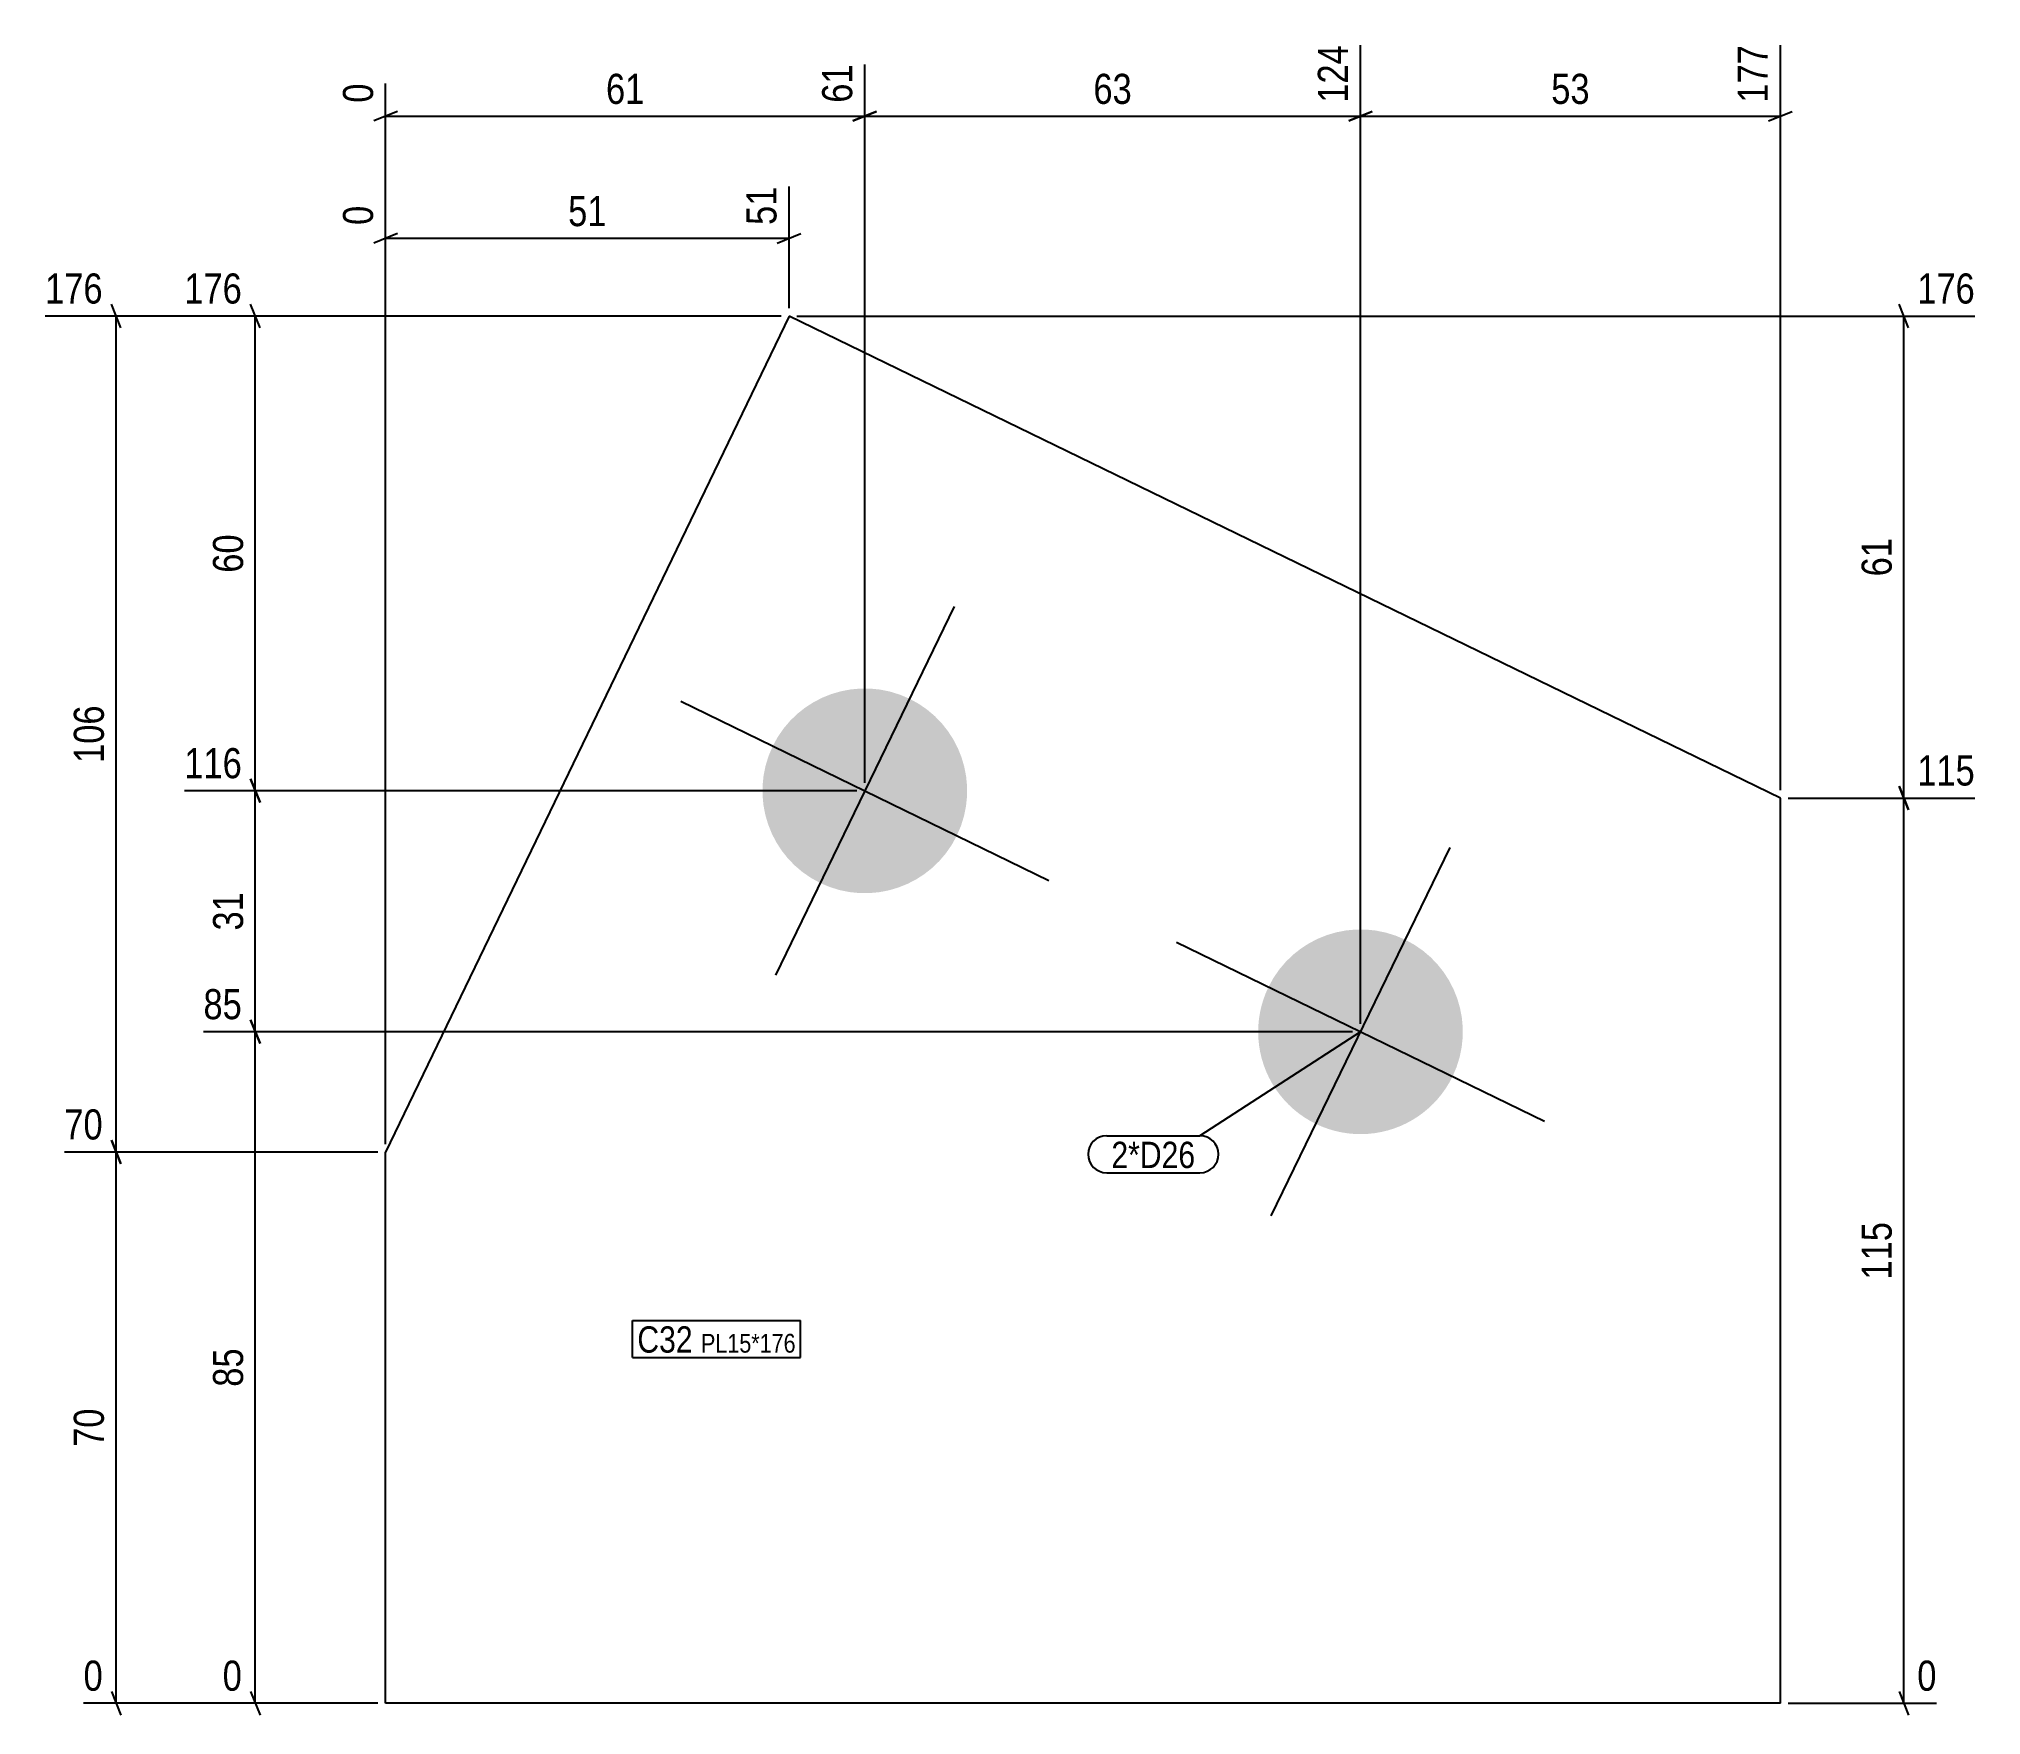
# Model space of a CAD drawing. Header units: millimetres. Extents: x 2 to 249, y 3 to 216.
import ezdxf

# ---------------------------------------------------------------- set-up
doc = ezdxf.new("R2010")
doc.units = ezdxf.units.MM
for name, color, linetype in [('MÅLSÆTNING', 7, 'Continuous'), ('STÅL', 7, 'Continuous'), ('TEKST', 7, 'Continuous')]:
    doc.layers.add(name, color=color, linetype=linetype)
doc.styles.add('Arial Narrow', font='ARIALN.TTF', dxfattribs={"height": 0.2})

msp = doc.modelspace()

# ---------------------------------------------------------------- hatches: boundary and pattern name
at = {"layer": 'STÅL', "linetype": 'Continuous'}
for points in [[(118.8, 114.68, -1), (95.42, 126.05, -1)], [(181.76, 84.09, -1), (158.38, 95.45, -1)]]:
    msp.add_hatch(color=3, dxfattribs=at).paths.add_polyline_path(points)

# ---------------------------------------------------------------- linework, layer by layer
at = {"layer": 'MÅLSÆTNING', "color": 7, "linetype": 'Continuous'}
for p, q in [((170.07, 90.77), (170.07, 215.05)), ((223.4, 120.44), (223.4, 215.05)), ((107.11, 121.37), (107.11, 212.61)), ((46.25, 75.5), (46.25, 210.17)), ((47.75, 206.64), (44.75, 205.44)), ((46.25, 206.04), (107.11, 206.04)), ((105.61, 205.44), (108.61, 206.64)), ((168.57, 205.44), (171.57, 206.64)), ((221.9, 205.44), (224.9, 206.64)), ((97.49, 181.64), (97.49, 197.09)), ((46.25, 75.5), (46.25, 194.65)), ((47.75, 191.12), (44.75, 189.92)), ((46.25, 190.52), (97.49, 190.52)), ((95.99, 189.92), (98.99, 191.12)), ((96.49, 180.64), (3, 180.64)), ((12.61, 179.14), (11.41, 182.14)), ((12.01, 74.5), (12.01, 180.64)), ((96.49, 180.64), (20.68, 180.64)), ((30.29, 179.14), (29.09, 182.14)), ((29.69, 120.37), (29.69, 180.64)), ((98.49, 180.64), (248.1, 180.64)), ((239.69, 179.14), (238.49, 182.14)), ((239.09, 119.44), (239.09, 180.64)), ((29.09, 121.87), (30.29, 118.87)), ((30.29, 118.87), (29.09, 121.87)), ((238.49, 120.94), (239.69, 117.94)), ((239.69, 117.94), (238.49, 120.94)), ((106.11, 120.37), (20.68, 120.37)), ((106.11, 120.37), (20.68, 120.37)), ((29.69, 89.77), (29.69, 120.37)), ((224.4, 119.44), (248.1, 119.44)), ((224.4, 119.44), (248.1, 119.44)), ((239.09, 4.5), (239.09, 119.44)), ((169.07, 89.77), (23.11, 89.77)), ((169.07, 89.77), (23.11, 89.77)), ((29.09, 91.27), (30.29, 88.27)), ((30.29, 88.27), (29.09, 91.27)), ((29.69, 4.5), (29.69, 89.77)), ((45.25, 74.5), (5.44, 74.5)), ((45.25, 74.5), (5.44, 74.5)), ((11.41, 76), (12.61, 73)), ((12.61, 73), (11.41, 76)), ((12.01, 4.5), (12.01, 74.5)), ((11.41, 6), (12.61, 3)), ((29.09, 6), (30.29, 3)), ((238.49, 6), (239.69, 3)), ((45.25, 4.5), (25.55, 4.5)), ((224.4, 4.5), (243.23, 4.5))]:
    msp.add_line(p, q, dxfattribs=at)
at = {"layer": 'STÅL', "color": 2, "linetype": 'Continuous'}
for p, q in [((97.49, 180.64), (46.25, 74.5)), ((223.4, 119.44), (97.49, 180.64)), ((223.4, 4.5), (223.4, 119.44)), ((46.25, 4.5), (46.25, 74.5)), ((223.4, 4.5), (46.25, 4.5))]:
    msp.add_line(p, q, dxfattribs=at)
at = {"layer": 'STÅL', "color": 3, "linetype": 'Continuous'}
for p, q in [((118.48, 143.75), (95.75, 96.98)), ((83.73, 131.73), (130.5, 109)), ((181.43, 113.15), (158.7, 66.38)), ((146.68, 101.13), (193.45, 78.4))]:
    msp.add_line(p, q, dxfattribs=at)

# ---------------------------------------------------------------- wipeouts: each hides what was drawn before it
at = {"color": 0}
for points in [[(149.08, 72.47), (149.08, 75.97), (138.43, 75.97), (138.43, 72.47)], [(85.26, 49.03), (85.26, 52.53), (78.22, 52.53), (78.22, 49.03)]]:
    msp.add_wipeout(points, dxfattribs=at).dxf.layer = 'TEKST'

# ---------------------------------------------------------------- next in the draw order: wipeouts: each hides what was drawn before it
for points, layer in [([(79.92, 206.79), (79.92, 212.39), (73.44, 212.39), (73.44, 206.79)], 'MÅLSÆTNING'), ([(75.11, 191.27), (75.11, 196.87), (68.63, 196.87), (68.63, 191.27)], 'MÅLSÆTNING'), ([(28.94, 153.74), (23.34, 153.74), (23.34, 147.26), (28.94, 147.26)], 'MÅLSÆTNING'), ([(238.34, 153.28), (232.74, 153.28), (232.74, 146.8), (238.34, 146.8)], 'MÅLSÆTNING'), ([(11.26, 132.02), (5.66, 132.02), (5.66, 123.11), (11.26, 123.11)], 'MÅLSÆTNING'), ([(28.94, 108.31), (23.34, 108.31), (23.34, 101.83), (28.94, 101.83)], 'MÅLSÆTNING'), ([(238.34, 66.43), (232.74, 66.43), (232.74, 57.51), (238.34, 57.51)], 'MÅLSÆTNING'), ([(28.94, 50.37), (23.34, 50.37), (23.34, 43.9), (28.94, 43.9)], 'MÅLSÆTNING'), ([(11.26, 42.74), (5.66, 42.74), (5.66, 36.26), (11.26, 36.26)], 'MÅLSÆTNING'), ([(149.08, 72.47), (149.08, 75.97), (138.43, 75.97), (138.43, 72.47)], 'TEKST'), ([(85.26, 49.03), (85.26, 52.53), (78.22, 52.53), (78.22, 49.03)], 'TEKST')]:
    msp.add_wipeout(points, dxfattribs=at).dxf.layer = layer
at = {"color": 0, "linetype": 'Continuous'}
for points in [[(106.31, 213.41), (100.71, 213.41), (100.71, 206.94), (106.31, 206.94)], [(45.45, 210.97), (39.85, 210.97), (39.85, 206.94), (45.45, 206.94)], [(96.69, 197.89), (91.09, 197.89), (91.09, 191.42), (96.69, 191.42)], [(45.45, 195.45), (39.85, 195.45), (39.85, 191.42), (45.45, 191.42)], [(11.11, 181.44), (11.11, 187.04), (2.2, 187.04), (2.2, 181.44)], [(28.79, 181.44), (28.79, 187.04), (19.88, 187.04), (19.88, 181.44)], [(248.9, 181.44), (248.9, 187.04), (239.99, 187.04), (239.99, 181.44)], [(28.79, 121.17), (28.79, 126.77), (19.88, 126.77), (19.88, 121.17)], [(248.9, 120.24), (248.9, 125.84), (239.99, 125.84), (239.99, 120.24)], [(28.79, 90.57), (28.79, 96.17), (22.31, 96.17), (22.31, 90.57)], [(11.11, 75.3), (11.11, 80.9), (4.64, 80.9), (4.64, 75.3)], [(28.79, 5.3), (28.79, 10.9), (24.75, 10.9), (24.75, 5.3)], [(244.03, 5.3), (244.03, 10.9), (239.99, 10.9), (239.99, 5.3)]]:
    msp.add_wipeout(points, dxfattribs=at).dxf.layer = 'MÅLSÆTNING'

# ---------------------------------------------------------------- next in the draw order: linework, layer by layer
at = {"layer": 'MÅLSÆTNING', "color": 7, "linetype": 'Continuous'}
for p, q in [((107.11, 121.37), (107.11, 212.61)), ((108.61, 206.64), (105.61, 205.44)), ((107.11, 206.04), (170.07, 206.04)), ((45.25, 4.5), (7.88, 4.5))]:
    msp.add_line(p, q, dxfattribs=at)
at = {"layer": 'TEKST', "color": 7, "linetype": 'Continuous'}
for p, q in [((170.07, 89.77), (149.68, 76.57)), ((137.83, 76.57), (149.68, 76.57)), ((137.83, 71.87), (149.68, 71.87)), ((77.62, 53.13), (98.94, 53.13)), ((77.62, 48.43), (77.62, 53.13))]:
    msp.add_line(p, q, dxfattribs=at)
for centre, start, end in [((137.83, 74.22), 90, 270), ((149.68, 74.22), 270, 90)]:
    msp.add_arc(centre, 2.35, start, end, dxfattribs=at)

# ---------------------------------------------------------------- next in the draw order: texts
at = {"layer": 'MÅLSÆTNING', "color": 3, "linetype": 'Continuous', "style": 'Arial Narrow'}
for s, height, p in [('61', 3.818, (105.51, 207.74)), ('0', 3.82, (44.65, 207.74)), ('51', 3.818, (95.89, 192.22)), ('0', 3.82, (44.65, 192.22))]:
    msp.add_text(s, height=height, rotation=90.0002, dxfattribs=at).set_placement(p)
at = {"layer": 'MÅLSÆTNING', "color": 3, "style": 'Arial Narrow'}
for s, p in [('61', (74.24, 207.59)), ('51', (69.43, 192.07))]:
    msp.add_text(s, height=3.818, dxfattribs=at).set_placement(p)
at = {"layer": 'MÅLSÆTNING', "color": 3, "linetype": 'Continuous', "style": 'Arial Narrow'}
for s, height, p in [('176', 3.818, (3, 182.24)), ('176', 3.818, (20.68, 182.24)), ('176', 3.818, (240.79, 182.24)), ('116', 3.818, (20.68, 121.97)), ('115', 3.818, (240.79, 121.04)), ('85', 3.818, (23.11, 91.37)), ('70', 3.818, (5.44, 76.1)), ('0', 3.82, (25.55, 6.1)), ('0', 3.82, (240.79, 6.1))]:
    msp.add_text(s, height=height, dxfattribs=at).set_placement(p)
at = {"layer": 'MÅLSÆTNING', "color": 3, "style": 'Arial Narrow'}
for s, p in [('60', (28.14, 148.06)), ('61', (237.54, 147.6)), ('106', (10.46, 123.91)), ('31', (28.14, 102.63)), ('115', (237.54, 58.31)), ('85', (28.14, 44.7)), ('70', (10.46, 37.06))]:
    msp.add_text(s, height=3.818, rotation=90.0002, dxfattribs=at).set_placement(p)
at = {"layer": 'TEKST', "color": 3, "style": 'Arial Narrow'}
for s, p in [('2*D26', (138.43, 72.47)), ('C32', (78.22, 49.03))]:
    msp.add_text(s, height=3.34, dxfattribs=at).set_placement(p)

# ---------------------------------------------------------------- next in the draw order: wipeouts: each hides what was drawn before it
at = {"color": 0}
msp.add_wipeout([(98.34, 49.03), (98.34, 51.53), (86.31, 51.53), (86.31, 49.03)], dxfattribs=at).dxf.layer = 'TEKST'

# ---------------------------------------------------------------- next in the draw order: wipeouts: each hides what was drawn before it
at = {"color": 0, "linetype": 'Continuous'}
for points in [[(169.27, 215.85), (163.67, 215.85), (163.67, 206.94), (169.27, 206.94)], [(11.11, 5.3), (11.11, 10.9), (7.08, 10.9), (7.08, 5.3)]]:
    msp.add_wipeout(points, dxfattribs=at).dxf.layer = 'MÅLSÆTNING'
at = {"color": 0}
for points, layer in [([(141.83, 206.79), (141.83, 212.39), (135.35, 212.39), (135.35, 206.79)], 'MÅLSÆTNING'), ([(98.34, 49.03), (98.34, 51.53), (86.31, 51.53), (86.31, 49.03)], 'TEKST')]:
    msp.add_wipeout(points, dxfattribs=at).dxf.layer = layer

# ---------------------------------------------------------------- next in the draw order: linework, layer by layer
at = {"layer": 'MÅLSÆTNING', "color": 7, "linetype": 'Continuous'}
for p, q in [((170.07, 90.77), (170.07, 215.05)), ((171.57, 206.64), (168.57, 205.44)), ((170.07, 206.04), (223.4, 206.04))]:
    msp.add_line(p, q, dxfattribs=at)
at = {"layer": 'TEKST', "color": 7, "linetype": 'Continuous'}
for p, q in [((98.94, 48.43), (98.94, 53.13)), ((77.62, 48.43), (98.94, 48.43))]:
    msp.add_line(p, q, dxfattribs=at)

# ---------------------------------------------------------------- next in the draw order: texts
at = {"layer": 'MÅLSÆTNING', "color": 3, "linetype": 'Continuous', "style": 'Arial Narrow'}
msp.add_text('124', height=3.818, rotation=90.0002, dxfattribs=at).set_placement((168.47, 207.74))
at = {"layer": 'MÅLSÆTNING', "color": 3, "style": 'Arial Narrow'}
msp.add_text('63', height=3.818, dxfattribs=at).set_placement((136.15, 207.59))
at = {"layer": 'MÅLSÆTNING', "color": 3, "linetype": 'Continuous', "style": 'Arial Narrow'}
msp.add_text('0', height=3.82, dxfattribs=at).set_placement((7.88, 6.1))
at = {"layer": 'TEKST', "color": 3, "style": 'Arial Narrow'}
msp.add_text('PL15*176', height=2.386, dxfattribs=at).set_placement((86.31, 49.03))

# ---------------------------------------------------------------- next in the draw order: wipeouts: each hides what was drawn before it
at = {"color": 0, "linetype": 'Continuous'}
msp.add_wipeout([(222.6, 215.85), (217, 215.85), (217, 206.94), (222.6, 206.94)], dxfattribs=at).dxf.layer = 'MÅLSÆTNING'
at = {"color": 0}
msp.add_wipeout([(199.97, 206.79), (199.97, 212.39), (193.5, 212.39), (193.5, 206.79)], dxfattribs=at).dxf.layer = 'MÅLSÆTNING'

# ---------------------------------------------------------------- next in the draw order: texts
at = {"layer": 'MÅLSÆTNING', "color": 3, "linetype": 'Continuous', "style": 'Arial Narrow'}
msp.add_text('177', height=3.818, rotation=90.0002, dxfattribs=at).set_placement((221.8, 207.74))
at = {"layer": 'MÅLSÆTNING', "color": 3, "style": 'Arial Narrow'}
msp.add_text('53', height=3.818, dxfattribs=at).set_placement((194.3, 207.59))

doc.saveas('drawing.dxf')
